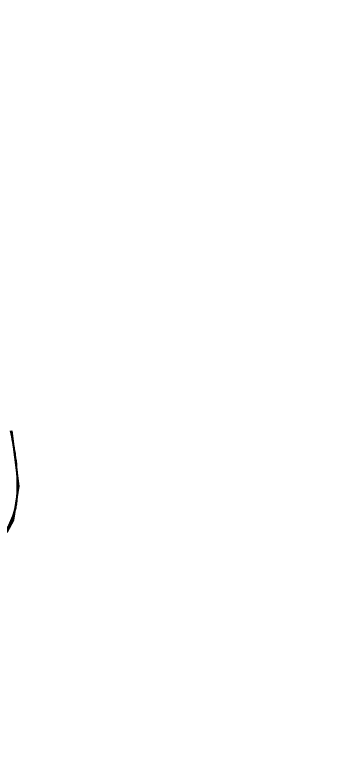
# Model space of a CAD drawing. Header units: feet. Extents: x -99009 to 3252343, y -11094690 to 9035152.
# Drawn here: x 2423893 to 2424181, y -1962574 to -1961915 of the extents above; entities that cross this region are included whole.
import ezdxf

# ---------------------------------------------------------------- set-up
doc = ezdxf.new("R2010")
doc.units = ezdxf.units.FT
doc.layers.add('1', color=1, linetype='Continuous')
doc.layers.add('ASSEM_MEMBER_1', color=7, linetype='Continuous')
doc.layers.add('TEXT-INSIDE BUILDING', color=30, linetype='Continuous', lineweight=0)
doc.styles.add('ARIAL NARROW', font='ARIALN.TTF')

# ---------------------------------------------------------------- blocks, each defined once
blk = doc.blocks.new('CAMERA 01')
at = {"layer": 'ASSEM_MEMBER_1', "color": 7, "linetype": 'Continuous', "transparency": 33554684}
blk.add_lwpolyline([(1849505, -2511.9), (1849511.21, -2462.46), (1849506.28, -2432.11), (1849500.72, -2421.69), (1849481.63, -2406.24)], dxfattribs=at)
blk.add_arc((1849438.3, -2458.46), 71.82, 9.73432, 13.53916, dxfattribs=at)
for points, knots in [([(1849382.11, -2408.66), (1849388.69, -2407.51), (1849401.75, -2405.43), (1849421.22, -2403.09), (1849440.28, -2401.95), (1849458.62, -2402.51), (1849473.19, -2405.27), (1849483.71, -2409.46), (1849490.76, -2413.67), (1849496.89, -2419.08), (1849503.68, -2427.99), (1849506.78, -2436.08), (1849508.12, -2441.65)], [0, 0, 0, 0, 0.138544, 0.274587, 0.407015, 0.534363, 0.654796, 0.712423, 0.768696, 0.82448, 0.880975, 1, 1, 1, 1]), ([(1849509.08, -2446.32), (1849509.79, -2450.42), (1849510.59, -2458.94), (1849510.44, -2467.48), (1849510.2, -2471.84)], [0, 0, 0, 0, 0.48763, 1, 1, 1, 1]), ([(1849510.2, -2471.84), (1849510.14, -2472.9), (1849509.86, -2477.18), (1849509.43, -2481.45), (1849509.04, -2484.66)], [0, 0, 0, 0, 0.247022, 1, 1, 1, 1]), ([(1849509.04, -2484.66), (1849508.76, -2486.9), (1849507.51, -2496), (1849505.83, -2505.02), (1849504.4, -2511.79)], [0, 0, 0, 0, 0.246057, 1, 1, 1, 1])]:
    blk.add_open_spline(points, degree=3, knots=knots, dxfattribs=at)

msp = doc.modelspace()

# ---------------------------------------------------------------- linework, layer by layer
at = {"layer": '1'}
msp.add_arc((2520410.24778, -1978395.99612), 100000, 84.1346387202, 194.3871675539, dxfattribs=at)

# ---------------------------------------------------------------- block references
at = {"transparency": 33554684, "xscale": -1, "rotation": 180.0650517140734}
msp.add_blockref('CAMERA 01', (574389.46782, -1966899.18524), dxfattribs=at)

# ---------------------------------------------------------------- texts
at = {"layer": 'TEXT-INSIDE BUILDING', "color": 212, "ltscale": 1200, "true_color": 0xe817de, "insert": (2425748.58081, -1957833.18703), "char_height": 1000, "width": 10006.7299153, "attachment_point": 2, "rotation": 270.06505171, "style": 'ARIAL NARROW'}
msp.add_mtext('{ FG Storage area - 3750 Sq.Ft}', dxfattribs=at)

doc.saveas('drawing.dxf')
